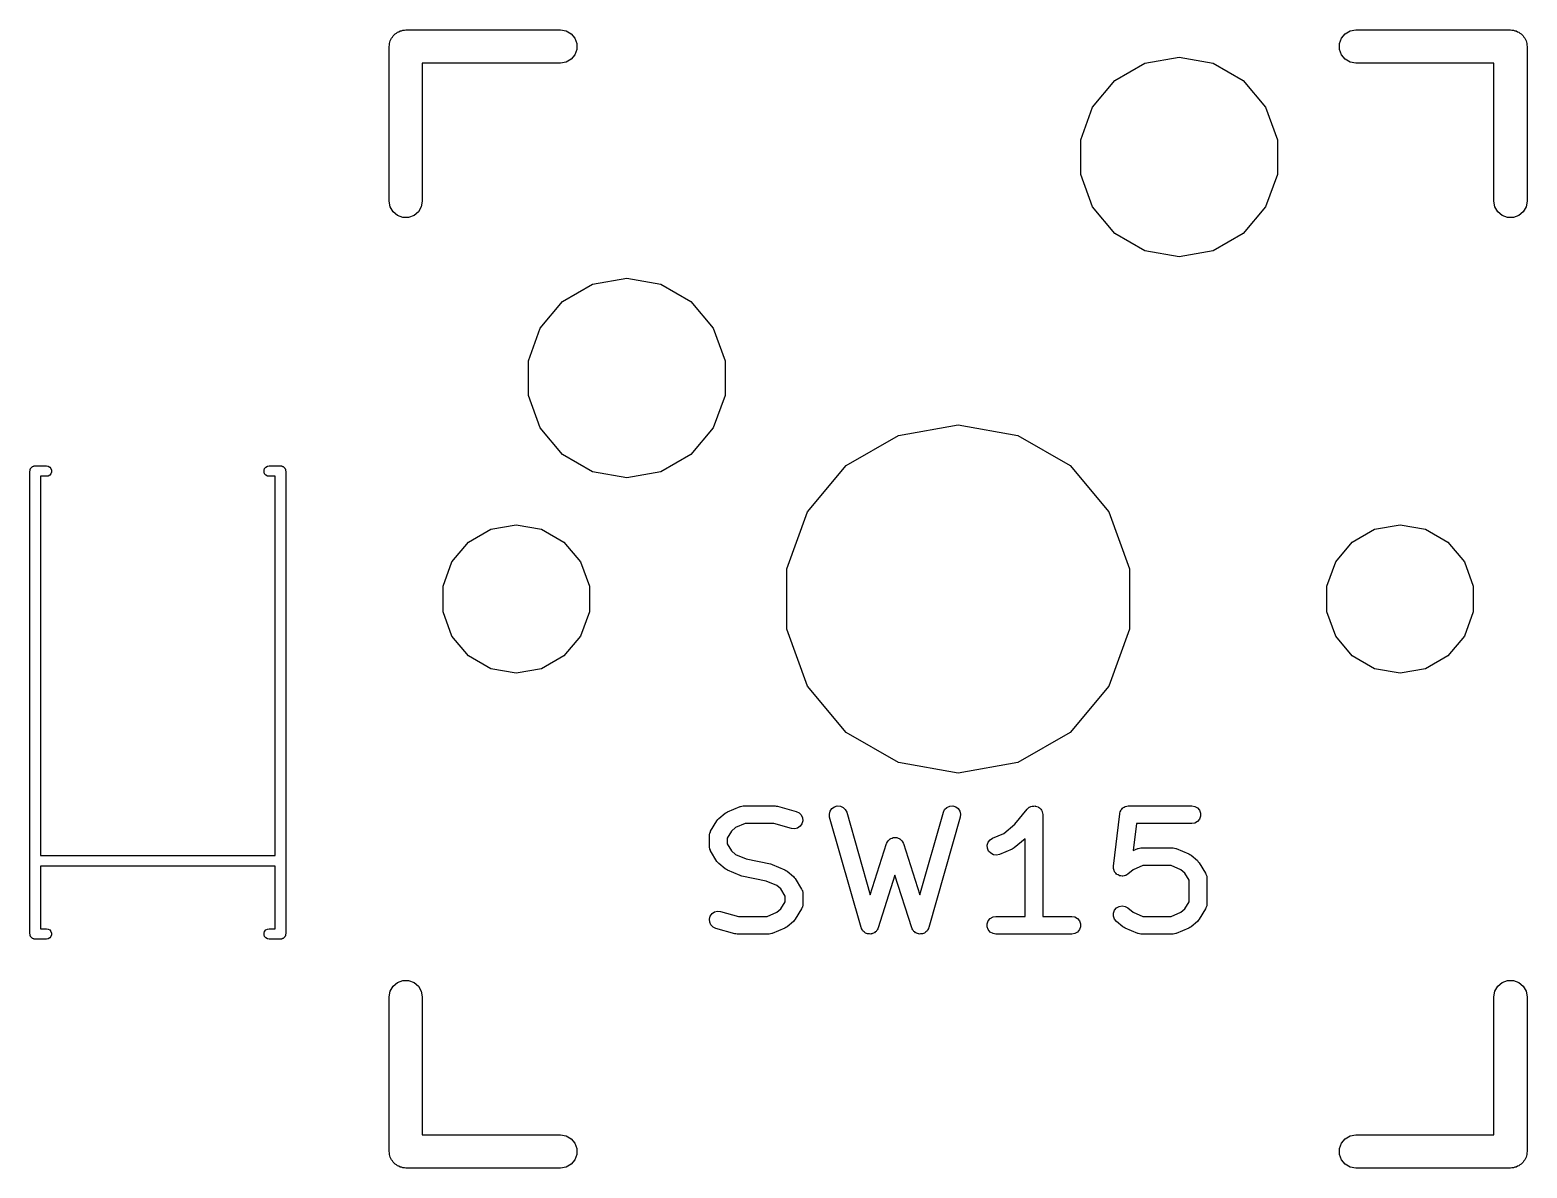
# Model space of a CAD drawing. Extents: x 37 to 154, y -133 to -20.
# Drawn here: x 134.33 to 151.54, y -75.54 to -62.46 of the extents above; entities that cross this region are included whole.
import ezdxf

# ---------------------------------------------------------------- set-up
doc = ezdxf.new("R2010")
doc.units = 0
doc.header["$MEASUREMENT"] = 0
doc.layers.add('BLACK', color=7, linetype='CONTINUOUS')

msp = doc.modelspace()

# ---------------------------------------------------------------- linework, layer by layer
at = {"layer": 'Black'}
for p, q in [((138.57, -62.4793), (138.585, -62.471)), ((138.585, -62.471), (138.601, -62.4681)), ((138.601, -62.4681), (138.617, -62.4624)), ((138.617, -62.4624), (138.634, -62.4624)), ((138.634, -62.4624), (138.65, -62.4595)), ((138.65, -62.4595), (140.428, -62.4595)), ((140.428, -62.4595), (140.493, -62.471)), ((140.493, -62.471), (140.55, -62.5041)), ((149.45, -62.5041), (149.507, -62.471)), ((149.507, -62.471), (149.572, -62.4595)), ((149.572, -62.4595), (151.35, -62.4595)), ((151.35, -62.4595), (151.366, -62.4624)), ((151.366, -62.4624), (151.383, -62.4624)), ((151.383, -62.4624), (151.399, -62.4681)), ((151.399, -62.4681), (151.415, -62.471)), ((151.415, -62.471), (151.43, -62.4793)), ((138.459, -62.65), (138.462, -62.6336)), ((138.462, -62.6169), (138.468, -62.6013)), ((138.462, -62.6336), (138.462, -62.6169)), ((138.468, -62.6013), (138.471, -62.5848)), ((138.471, -62.5848), (138.479, -62.5704)), ((138.479, -62.5704), (138.485, -62.5547)), ((138.485, -62.5547), (138.496, -62.542)), ((138.496, -62.542), (138.504, -62.5275)), ((138.504, -62.5275), (138.517, -62.5168)), ((138.517, -62.5168), (138.528, -62.5041)), ((138.528, -62.5041), (138.542, -62.4957)), ((138.542, -62.4957), (138.555, -62.485)), ((138.555, -62.485), (138.57, -62.4793)), ((140.55, -62.5041), (140.593, -62.5547)), ((140.593, -62.5547), (140.616, -62.6169)), ((140.616, -62.6169), (140.616, -62.6831)), ((149.384, -62.6169), (149.407, -62.5547)), ((149.384, -62.6831), (149.384, -62.6169)), ((149.407, -62.5547), (149.45, -62.5041)), ((151.43, -62.4793), (151.445, -62.485)), ((151.445, -62.485), (151.458, -62.4957)), ((151.458, -62.4957), (151.472, -62.5041)), ((151.472, -62.5041), (151.483, -62.5168)), ((151.483, -62.5168), (151.496, -62.5275)), ((151.496, -62.5275), (151.504, -62.542)), ((151.504, -62.542), (151.515, -62.5547)), ((151.515, -62.5547), (151.521, -62.5704)), ((151.521, -62.5704), (151.529, -62.5848)), ((151.529, -62.5848), (151.532, -62.6013)), ((151.532, -62.6013), (151.538, -62.6169)), ((151.538, -62.6169), (151.538, -62.6336)), ((151.538, -62.6336), (151.54, -62.65)), ((138.459, -64.428), (138.459, -62.65)), ((140.55, -62.7959), (140.493, -62.829)), ((140.593, -62.7452), (140.55, -62.7959)), ((140.616, -62.6831), (140.593, -62.7452)), ((147.148, -62.8418), (147.54, -62.7726)), ((147.54, -62.7726), (147.932, -62.8418)), ((149.407, -62.7452), (149.384, -62.6831)), ((149.45, -62.7959), (149.407, -62.7452)), ((149.507, -62.829), (149.45, -62.7959)), ((151.54, -62.65), (151.54, -64.428)), ((140.428, -62.8405), (138.84, -62.8405)), ((138.84, -62.8405), (138.84, -64.428)), ((140.493, -62.829), (140.428, -62.8405)), ((146.802, -63.0411), (147.148, -62.8418)), ((147.932, -62.8418), (148.278, -63.0411)), ((149.572, -62.8405), (149.507, -62.829)), ((151.159, -62.8405), (149.572, -62.8405)), ((151.159, -64.428), (151.159, -62.8405)), ((146.546, -63.3463), (146.802, -63.0411)), ((148.278, -63.0411), (148.534, -63.3463)), ((146.41, -63.7208), (146.546, -63.3463)), ((148.534, -63.3463), (148.67, -63.7208)), ((146.41, -64.1192), (146.41, -63.7208)), ((148.67, -63.7208), (148.67, -64.1192)), ((146.546, -64.4937), (146.41, -64.1192)), ((148.67, -64.1192), (148.534, -64.4937)), ((138.471, -64.4932), (138.459, -64.428)), ((138.504, -64.5505), (138.471, -64.4932)), ((138.829, -64.4932), (138.796, -64.5505)), ((138.84, -64.428), (138.829, -64.4932)), ((146.802, -64.7989), (146.546, -64.4937)), ((148.534, -64.4937), (148.278, -64.7989)), ((151.171, -64.4932), (151.159, -64.428)), ((151.204, -64.5505), (151.171, -64.4932)), ((151.529, -64.4932), (151.496, -64.5505)), ((151.54, -64.428), (151.529, -64.4932)), ((138.555, -64.593), (138.504, -64.5505)), ((138.617, -64.6156), (138.555, -64.593)), ((138.683, -64.6156), (138.617, -64.6156)), ((138.745, -64.593), (138.683, -64.6156)), ((138.796, -64.5505), (138.745, -64.593)), ((151.255, -64.593), (151.204, -64.5505)), ((151.317, -64.6156), (151.255, -64.593)), ((151.383, -64.6156), (151.317, -64.6156)), ((151.445, -64.593), (151.383, -64.6156)), ((151.496, -64.5505), (151.445, -64.593)), ((147.148, -64.9982), (146.802, -64.7989)), ((148.278, -64.7989), (147.932, -64.9982)), ((147.54, -65.0674), (147.148, -64.9982)), ((147.932, -64.9982), (147.54, -65.0674)), ((140.452, -65.5811), (140.798, -65.3818)), ((140.798, -65.3818), (141.19, -65.3126)), ((141.19, -65.3126), (141.582, -65.3818)), ((141.582, -65.3818), (141.928, -65.5811)), ((140.196, -65.8863), (140.452, -65.5811)), ((141.928, -65.5811), (142.184, -65.8863)), ((140.06, -66.2608), (140.196, -65.8863)), ((142.184, -65.8863), (142.32, -66.2608)), ((140.06, -66.6592), (140.06, -66.2608)), ((142.32, -66.2608), (142.32, -66.6592)), ((140.196, -67.0337), (140.06, -66.6592)), ((142.32, -66.6592), (142.184, -67.0337)), ((140.452, -67.3389), (140.196, -67.0337)), ((142.184, -67.0337), (141.928, -67.3389)), ((144.315, -67.1192), (145, -66.9985)), ((145, -66.9985), (145.685, -67.1192)), ((143.713, -67.4667), (144.315, -67.1192)), ((145.685, -67.1192), (146.287, -67.4667)), ((140.798, -67.5382), (140.452, -67.3389)), ((141.928, -67.3389), (141.582, -67.5382)), ((134.33, -67.53), (134.331, -67.5248)), ((134.33, -72.85), (134.33, -67.53)), ((134.331, -67.5196), (134.333, -67.5147)), ((134.331, -67.5248), (134.331, -67.5196)), ((134.333, -67.5147), (134.334, -67.5095)), ((134.334, -67.5095), (134.336, -67.5049)), ((134.336, -67.5049), (134.338, -67.5)), ((134.338, -67.5), (134.341, -67.496)), ((134.341, -67.496), (134.344, -67.4914)), ((134.344, -67.4914), (134.348, -67.4881)), ((134.348, -67.4881), (134.351, -67.484)), ((134.351, -67.484), (134.356, -67.4814)), ((134.356, -67.4814), (134.36, -67.478)), ((134.36, -67.478), (134.365, -67.4762)), ((134.365, -67.4762), (134.369, -67.4736)), ((134.369, -67.4736), (134.375, -67.4727)), ((134.375, -67.4727), (134.38, -67.4709)), ((134.38, -67.4709), (134.385, -67.4709)), ((134.385, -67.4709), (134.39, -67.47)), ((134.39, -67.47), (134.52, -67.47)), ((134.52, -67.59), (134.45, -67.59)), ((134.45, -67.59), (134.45, -71.95)), ((134.52, -67.47), (134.541, -67.4736)), ((134.541, -67.5864), (134.52, -67.59)), ((134.541, -67.4736), (134.559, -67.484)), ((134.559, -67.576), (134.541, -67.5864)), ((134.559, -67.484), (134.572, -67.5)), ((134.572, -67.56), (134.559, -67.576)), ((134.572, -67.5), (134.579, -67.5196)), ((134.579, -67.5404), (134.572, -67.56)), ((134.579, -67.5196), (134.579, -67.5404)), ((137.021, -67.5196), (137.028, -67.5)), ((137.021, -67.5404), (137.021, -67.5196)), ((137.028, -67.56), (137.021, -67.5404)), ((137.028, -67.5), (137.041, -67.484)), ((137.041, -67.576), (137.028, -67.56)), ((137.041, -67.484), (137.059, -67.4736)), ((137.059, -67.5864), (137.041, -67.576)), ((137.059, -67.4736), (137.08, -67.47)), ((137.08, -67.59), (137.059, -67.5864)), ((137.08, -67.47), (137.21, -67.47)), ((137.15, -67.59), (137.08, -67.59)), ((137.15, -71.95), (137.15, -67.59)), ((137.21, -67.47), (137.215, -67.4709)), ((137.215, -67.4709), (137.22, -67.4709)), ((137.22, -67.4709), (137.225, -67.4727)), ((137.225, -67.4727), (137.231, -67.4736)), ((137.231, -67.4736), (137.235, -67.4762)), ((137.235, -67.4762), (137.24, -67.478)), ((137.24, -67.478), (137.244, -67.4814)), ((137.244, -67.4814), (137.249, -67.484)), ((137.249, -67.484), (137.252, -67.4881)), ((137.252, -67.4881), (137.256, -67.4914)), ((137.256, -67.4914), (137.259, -67.496)), ((137.259, -67.496), (137.262, -67.5)), ((137.262, -67.5), (137.264, -67.5049)), ((137.264, -67.5049), (137.266, -67.5095)), ((137.266, -67.5095), (137.267, -67.5147)), ((137.267, -67.5147), (137.269, -67.5196)), ((137.269, -67.5196), (137.269, -67.5248)), ((137.269, -67.5248), (137.27, -67.53)), ((137.27, -67.53), (137.27, -72.85)), ((141.19, -67.6074), (140.798, -67.5382)), ((141.582, -67.5382), (141.19, -67.6074)), ((143.267, -67.9992), (143.713, -67.4667)), ((146.287, -67.4667), (146.733, -67.9992)), ((139.628, -68.1974), (139.92, -68.1458)), ((139.92, -68.1458), (140.212, -68.1974)), ((143.029, -68.6524), (143.267, -67.9992)), ((146.733, -67.9992), (146.971, -68.6524)), ((149.788, -68.1974), (150.08, -68.1458)), ((150.08, -68.1458), (150.372, -68.1974)), ((139.371, -68.3457), (139.628, -68.1974)), ((140.212, -68.1974), (140.469, -68.3457)), ((149.531, -68.3457), (149.788, -68.1974)), ((150.372, -68.1974), (150.629, -68.3457)), ((139.18, -68.5729), (139.371, -68.3457)), ((140.469, -68.3457), (140.66, -68.5729)), ((149.34, -68.5729), (149.531, -68.3457)), ((150.629, -68.3457), (150.82, -68.5729)), ((139.079, -68.8517), (139.18, -68.5729)), ((140.66, -68.5729), (140.761, -68.8517)), ((143.029, -69.3476), (143.029, -68.6524)), ((146.971, -68.6524), (146.971, -69.3476)), ((149.239, -68.8517), (149.34, -68.5729)), ((150.82, -68.5729), (150.921, -68.8517)), ((139.079, -69.1483), (139.079, -68.8517)), ((140.761, -68.8517), (140.761, -69.1483)), ((149.239, -69.1483), (149.239, -68.8517)), ((150.921, -68.8517), (150.921, -69.1483)), ((139.18, -69.4271), (139.079, -69.1483)), ((140.761, -69.1483), (140.66, -69.4271)), ((149.34, -69.4271), (149.239, -69.1483)), ((150.921, -69.1483), (150.82, -69.4271)), ((143.267, -70.0008), (143.029, -69.3476)), ((146.971, -69.3476), (146.733, -70.0008)), ((139.371, -69.6543), (139.18, -69.4271)), ((140.66, -69.4271), (140.469, -69.6543)), ((149.531, -69.6543), (149.34, -69.4271)), ((150.82, -69.4271), (150.629, -69.6543)), ((139.628, -69.8026), (139.371, -69.6543)), ((140.469, -69.6543), (140.212, -69.8026)), ((149.788, -69.8026), (149.531, -69.6543)), ((150.629, -69.6543), (150.372, -69.8026)), ((139.92, -69.8541), (139.628, -69.8026)), ((140.212, -69.8026), (139.92, -69.8541)), ((150.08, -69.8541), (149.788, -69.8026)), ((150.372, -69.8026), (150.08, -69.8541)), ((143.713, -70.5332), (143.267, -70.0008)), ((146.733, -70.0008), (146.287, -70.5332)), ((144.315, -70.8808), (143.713, -70.5332)), ((146.287, -70.5332), (145.685, -70.8808)), ((145, -71.0015), (144.315, -70.8808)), ((145.685, -70.8808), (145, -71.0015)), ((142.348, -71.4462), (142.493, -71.3857)), ((142.493, -71.3857), (142.496, -71.3852)), ((142.496, -71.3852), (142.498, -71.3841)), ((142.498, -71.3841), (142.513, -71.3814)), ((142.513, -71.3814), (142.528, -71.378)), ((142.528, -71.378), (142.53, -71.3783)), ((142.53, -71.3783), (142.533, -71.3779)), ((142.533, -71.3779), (142.895, -71.3779)), ((142.895, -71.3779), (142.909, -71.3803)), ((142.909, -71.3803), (142.923, -71.3816)), ((142.923, -71.3816), (143.14, -71.4421)), ((143.528, -71.4381), (143.548, -71.4089)), ((143.548, -71.4089), (143.577, -71.3882)), ((143.577, -71.3882), (143.611, -71.3785)), ((143.611, -71.3785), (143.646, -71.381)), ((143.646, -71.381), (143.678, -71.3953)), ((143.678, -71.3953), (143.703, -71.4199)), ((143.703, -71.4199), (143.719, -71.4516)), ((144.83, -71.4516), (144.845, -71.4199)), ((144.845, -71.4199), (144.871, -71.3953)), ((144.871, -71.3953), (144.903, -71.381)), ((144.903, -71.381), (144.938, -71.3785)), ((144.938, -71.3785), (144.972, -71.3882)), ((144.972, -71.3882), (145, -71.4089)), ((145, -71.4089), (145.02, -71.4381)), ((145.653, -71.5895), (145.792, -71.4161)), ((145.792, -71.4153), (145.793, -71.4142)), ((145.792, -71.4161), (145.792, -71.4153)), ((145.793, -71.4142), (145.806, -71.4036)), ((145.806, -71.4036), (145.818, -71.3927)), ((145.818, -71.3927), (145.819, -71.3923)), ((145.819, -71.3923), (145.82, -71.3915)), ((145.82, -71.3915), (145.836, -71.3859)), ((145.836, -71.3859), (145.851, -71.3799)), ((145.851, -71.3799), (145.852, -71.3799)), ((145.852, -71.3799), (145.853, -71.3795)), ((145.853, -71.3795), (145.87, -71.3795)), ((145.87, -71.3795), (145.886, -71.3791)), ((145.886, -71.3791), (145.887, -71.3795)), ((145.887, -71.3795), (145.888, -71.3795)), ((145.888, -71.3795), (145.904, -71.3851)), ((145.904, -71.3851), (145.92, -71.3904)), ((145.92, -71.3904), (145.921, -71.3911)), ((145.921, -71.3911), (145.922, -71.3915)), ((145.922, -71.3915), (145.934, -71.4021)), ((145.934, -71.4021), (145.947, -71.4124)), ((145.947, -71.4124), (145.948, -71.4134)), ((145.948, -71.4134), (145.949, -71.4142)), ((145.949, -71.4142), (145.957, -71.4285)), ((146.871, -71.4287), (146.881, -71.4173)), ((146.881, -71.4173), (146.89, -71.4054)), ((146.89, -71.4054), (146.892, -71.4039)), ((146.892, -71.4039), (146.894, -71.4017)), ((146.894, -71.4017), (146.907, -71.3943)), ((146.907, -71.3943), (146.919, -71.3861)), ((146.919, -71.3861), (146.922, -71.3855)), ((146.922, -71.3855), (146.925, -71.3841)), ((146.925, -71.3841), (146.939, -71.3815)), ((146.939, -71.3815), (146.954, -71.3781)), ((146.954, -71.3781), (146.957, -71.3784)), ((146.957, -71.3784), (146.959, -71.3779)), ((146.959, -71.3779), (147.685, -71.3779)), ((147.685, -71.3779), (147.72, -71.3841)), ((147.72, -71.3841), (147.75, -71.4017)), ((147.75, -71.4017), (147.773, -71.4287)), ((142.155, -71.6692), (142.228, -71.5482)), ((142.228, -71.5482), (142.239, -71.5354)), ((142.239, -71.5354), (142.25, -71.5224)), ((142.25, -71.5224), (142.322, -71.4619)), ((142.322, -71.4619), (142.336, -71.4544)), ((142.336, -71.4544), (142.348, -71.4462)), ((142.553, -71.5811), (142.441, -71.6279)), ((142.882, -71.5811), (142.553, -71.5811)), ((143.086, -71.6379), (142.882, -71.5811)), ((143.14, -71.4421), (143.172, -71.4573)), ((143.172, -71.4573), (143.197, -71.4825)), ((143.205, -71.5838), (143.184, -71.6125)), ((143.197, -71.4825), (143.212, -71.5146)), ((143.214, -71.5498), (143.205, -71.5838)), ((143.212, -71.5146), (143.214, -71.5498)), ((143.52, -71.4723), (143.528, -71.4381)), ((143.523, -71.5074), (143.52, -71.4723)), ((143.886, -72.7774), (143.523, -71.5074)), ((143.719, -71.4516), (143.99, -72.399)), ((144.559, -72.399), (144.83, -71.4516)), ((145.025, -71.5074), (144.662, -72.7774)), ((145.02, -71.4381), (145.029, -71.4723)), ((145.029, -71.4723), (145.025, -71.5074)), ((145.527, -71.694), (145.653, -71.5895)), ((145.957, -71.4285), (145.965, -71.4426)), ((145.965, -71.4426), (145.966, -71.4437)), ((145.966, -71.4437), (145.966, -71.4448)), ((145.966, -71.4448), (145.969, -71.461)), ((145.969, -71.461), (145.972, -71.4771)), ((145.972, -71.4771), (145.972, -71.4783)), ((145.972, -71.4783), (145.972, -71.4795)), ((145.972, -71.4795), (145.972, -72.6479)), ((146.786, -72.0722), (146.859, -71.4674)), ((146.859, -71.4619), (146.864, -71.4479)), ((146.859, -71.4647), (146.859, -71.4619)), ((146.859, -71.4674), (146.859, -71.4647)), ((146.864, -71.4479), (146.869, -71.4336)), ((146.869, -71.4336), (146.87, -71.4314)), ((146.87, -71.4314), (146.871, -71.4287)), ((147.05, -71.5811), (147.012, -71.8917)), ((147.685, -71.5811), (147.05, -71.5811)), ((147.72, -71.575), (147.685, -71.5811)), ((147.75, -71.5574), (147.72, -71.575)), ((147.773, -71.5303), (147.75, -71.5574)), ((147.773, -71.4287), (147.785, -71.4619)), ((147.785, -71.4972), (147.773, -71.5303)), ((147.785, -71.4619), (147.785, -71.4972)), ((142.141, -71.7214), (142.142, -71.7118)), ((142.141, -71.8424), (142.141, -71.7214)), ((142.142, -71.7118), (142.143, -71.7021)), ((142.143, -71.7021), (142.145, -71.6946)), ((142.145, -71.6946), (142.147, -71.6867)), ((142.147, -71.6867), (142.152, -71.6782)), ((142.152, -71.6782), (142.155, -71.6692)), ((142.393, -71.6675), (142.344, -71.7496)), ((142.344, -71.7496), (142.344, -71.8142)), ((142.441, -71.6279), (142.393, -71.6675)), ((143.121, -71.6413), (143.086, -71.6379)), ((143.155, -71.6325), (143.121, -71.6413)), ((143.184, -71.6125), (143.155, -71.6325)), ((144.21, -71.7657), (144.22, -71.7565)), ((144.22, -71.7565), (144.224, -71.7549)), ((144.224, -71.7549), (144.227, -71.7525)), ((144.227, -71.7525), (144.24, -71.7483)), ((144.24, -71.7483), (144.253, -71.7431)), ((144.253, -71.7431), (144.257, -71.7429)), ((144.257, -71.7429), (144.261, -71.7417)), ((144.261, -71.7417), (144.274, -71.7422)), ((144.274, -71.7422), (144.288, -71.7417)), ((144.288, -71.7417), (144.292, -71.7429)), ((144.292, -71.7429), (144.296, -71.7431)), ((144.296, -71.7431), (144.309, -71.7483)), ((144.309, -71.7483), (144.322, -71.7525)), ((144.322, -71.7525), (144.325, -71.7549)), ((144.325, -71.7549), (144.329, -71.7565)), ((144.329, -71.7565), (144.339, -71.7657)), ((145.367, -71.7676), (145.396, -71.7486)), ((145.396, -71.7486), (145.527, -71.694)), ((145.769, -71.7569), (145.646, -71.86)), ((145.769, -72.6479), (145.769, -71.7569)), ((142.142, -71.852), (142.141, -71.8424)), ((142.143, -71.8617), (142.142, -71.852)), ((142.145, -71.8692), (142.143, -71.8617)), ((142.147, -71.8771), (142.145, -71.8692)), ((142.152, -71.8856), (142.147, -71.8771)), ((142.155, -71.8947), (142.152, -71.8856)), ((142.228, -72.0156), (142.155, -71.8947)), ((142.344, -71.8142), (142.393, -71.8963)), ((142.393, -71.8963), (142.441, -71.9359)), ((142.441, -71.9359), (142.563, -71.9868)), ((143.99, -72.399), (144.178, -71.8114)), ((144.178, -71.8114), (144.179, -71.8078)), ((144.179, -71.8078), (144.18, -71.8039)), ((144.18, -71.8039), (144.188, -71.7923)), ((144.188, -71.7923), (144.194, -71.7802)), ((144.194, -71.7802), (144.197, -71.7775)), ((144.197, -71.7775), (144.199, -71.7741)), ((144.199, -71.7741), (144.21, -71.7657)), ((144.339, -71.7657), (144.349, -71.7741)), ((144.349, -71.7741), (144.352, -71.7775)), ((144.352, -71.7775), (144.355, -71.7802)), ((144.355, -71.7802), (144.361, -71.7923)), ((144.361, -71.7923), (144.368, -71.8039)), ((144.368, -71.8039), (144.369, -71.8078)), ((144.369, -71.8078), (144.371, -71.8114)), ((144.371, -71.8114), (144.559, -72.399)), ((145.335, -71.8293), (145.345, -71.7957)), ((145.336, -71.8646), (145.335, -71.8293)), ((145.35, -71.8971), (145.336, -71.8646)), ((145.345, -71.7957), (145.367, -71.7676)), ((145.374, -71.9231), (145.35, -71.8971)), ((145.405, -71.9393), (145.374, -71.9231)), ((145.475, -71.9362), (145.44, -71.9439)), ((145.62, -71.8757), (145.475, -71.9362)), ((145.632, -71.8675), (145.62, -71.8757)), ((145.646, -71.86), (145.632, -71.8675)), ((147.012, -71.8917), (147.065, -71.8695)), ((147.065, -71.8695), (147.068, -71.869)), ((147.068, -71.869), (147.07, -71.8679)), ((147.07, -71.8679), (147.085, -71.8652)), ((147.085, -71.8652), (147.1, -71.8618)), ((147.1, -71.8618), (147.102, -71.8621)), ((147.102, -71.8621), (147.105, -71.8617)), ((147.105, -71.8617), (147.467, -71.8617)), ((147.467, -71.8617), (147.47, -71.8621)), ((147.47, -71.8621), (147.472, -71.8618)), ((147.472, -71.8618), (147.487, -71.8652)), ((147.487, -71.8652), (147.502, -71.8679)), ((147.502, -71.8679), (147.504, -71.869)), ((147.504, -71.869), (147.507, -71.8695)), ((147.507, -71.8695), (147.652, -71.93)), ((147.652, -71.93), (147.664, -71.9382)), ((134.45, -71.95), (137.15, -71.95)), ((137.15, -72.07), (134.45, -72.07)), ((134.45, -72.07), (134.45, -72.79)), ((137.15, -72.79), (137.15, -72.07)), ((142.239, -72.0284), (142.228, -72.0156)), ((142.25, -72.0414), (142.239, -72.0284)), ((142.322, -72.1019), (142.25, -72.0414)), ((142.336, -72.1094), (142.322, -72.1019)), ((142.348, -72.1176), (142.336, -72.1094)), ((142.563, -71.9868), (142.844, -72.0453)), ((142.844, -72.0453), (142.853, -72.0489)), ((142.853, -72.0489), (142.862, -72.051)), ((142.862, -72.051), (143.007, -72.1115)), ((145.44, -71.9439), (145.405, -71.9393)), ((146.787, -72.0869), (146.786, -72.0722)), ((146.787, -72.1016), (146.787, -72.0869)), ((146.788, -72.1044), (146.787, -72.1016)), ((146.788, -72.1074), (146.788, -72.1044)), ((146.794, -72.1209), (146.788, -72.1074)), ((147.125, -72.0649), (147.013, -72.1117)), ((147.447, -72.0649), (147.125, -72.0649)), ((147.559, -72.1117), (147.447, -72.0649)), ((147.664, -71.9382), (147.678, -71.9458)), ((147.678, -71.9458), (147.75, -72.0062)), ((147.75, -72.0062), (147.761, -72.0192)), ((147.761, -72.0192), (147.772, -72.032)), ((147.772, -72.032), (147.845, -72.153)), ((142.493, -72.1781), (142.348, -72.1176)), ((142.503, -72.1802), (142.493, -72.1781)), ((142.512, -72.1838), (142.503, -72.1802)), ((142.793, -72.2423), (142.512, -72.1838)), ((142.915, -72.2931), (142.793, -72.2423)), ((143.007, -72.1115), (143.02, -72.1196)), ((143.02, -72.1196), (143.033, -72.1272)), ((143.033, -72.1272), (143.106, -72.1877)), ((143.106, -72.1877), (143.117, -72.2006)), ((143.117, -72.2006), (143.128, -72.2134)), ((143.128, -72.2134), (143.2, -72.3344)), ((144.274, -72.1757), (144.081, -72.7805)), ((144.468, -72.7805), (144.274, -72.1757)), ((146.799, -72.1348), (146.794, -72.1209)), ((146.801, -72.1371), (146.799, -72.1348)), ((146.802, -72.1399), (146.801, -72.1371)), ((146.812, -72.1506), (146.802, -72.1399)), ((146.821, -72.1619), (146.812, -72.1506)), ((146.824, -72.1634), (146.821, -72.1619)), ((146.826, -72.1656), (146.824, -72.1634)), ((146.839, -72.1722), (146.826, -72.1656)), ((146.852, -72.1796), (146.839, -72.1722)), ((146.855, -72.1802), (146.852, -72.1796)), ((146.857, -72.1815), (146.855, -72.1802)), ((146.872, -72.1833), (146.857, -72.1815)), ((146.887, -72.1859), (146.872, -72.1833)), ((146.889, -72.1854), (146.887, -72.1859)), ((146.892, -72.1857), (146.889, -72.1854)), ((146.907, -72.1824), (146.892, -72.1857)), ((146.921, -72.1799), (146.907, -72.1824)), ((146.924, -72.1784), (146.921, -72.1799)), ((146.927, -72.1777), (146.924, -72.1784)), ((146.939, -72.1697), (146.927, -72.1777)), ((146.952, -72.1623), (146.939, -72.1697)), ((147.013, -72.1117), (146.952, -72.1623)), ((147.607, -72.1513), (147.559, -72.1117)), ((147.656, -72.2334), (147.607, -72.1513)), ((147.656, -72.4795), (147.656, -72.2334)), ((147.845, -72.153), (147.848, -72.1621)), ((147.848, -72.1621), (147.853, -72.1705)), ((147.853, -72.1705), (147.855, -72.1784)), ((147.855, -72.1784), (147.857, -72.1859)), ((147.857, -72.1859), (147.858, -72.1956)), ((147.858, -72.1956), (147.859, -72.2052)), ((147.859, -72.2052), (147.859, -72.5076)), ((142.962, -72.3327), (142.915, -72.2931)), ((143.012, -72.4148), (142.962, -72.3327)), ((143.012, -72.4795), (143.012, -72.4148)), ((143.2, -72.3344), (143.204, -72.3435)), ((143.204, -72.3435), (143.209, -72.3519)), ((143.209, -72.3519), (143.21, -72.3598)), ((143.21, -72.3598), (143.213, -72.3673)), ((143.213, -72.3673), (143.213, -72.3771)), ((143.213, -72.3771), (143.215, -72.3867)), ((143.215, -72.3867), (143.215, -72.5076)), ((142.151, -72.6453), (142.171, -72.6166)), ((142.171, -72.6166), (142.2, -72.5966)), ((142.2, -72.5966), (142.234, -72.5878)), ((142.234, -72.5878), (142.269, -72.5912)), ((142.269, -72.5912), (142.474, -72.6479)), ((142.803, -72.6479), (142.915, -72.6012)), ((142.915, -72.6012), (142.962, -72.5615)), ((142.962, -72.5615), (143.012, -72.4795)), ((143.2, -72.5599), (143.128, -72.6808)), ((143.204, -72.5508), (143.2, -72.5599)), ((143.209, -72.5424), (143.204, -72.5508)), ((143.21, -72.5344), (143.209, -72.5424)), ((143.213, -72.5269), (143.21, -72.5344)), ((143.215, -72.5076), (143.213, -72.5172)), ((143.213, -72.5172), (143.213, -72.5269)), ((146.787, -72.6113), (146.799, -72.5781)), ((146.787, -72.6466), (146.787, -72.6113)), ((146.799, -72.5781), (146.821, -72.551)), ((146.821, -72.551), (146.852, -72.5332)), ((146.852, -72.5332), (146.887, -72.527)), ((146.887, -72.527), (146.921, -72.533)), ((146.921, -72.533), (146.952, -72.5505)), ((146.952, -72.5505), (147.013, -72.6012)), ((147.013, -72.6012), (147.125, -72.6479)), ((147.447, -72.6479), (147.559, -72.6012)), ((147.559, -72.6012), (147.607, -72.5615)), ((147.607, -72.5615), (147.656, -72.4795)), ((147.845, -72.5599), (147.772, -72.6808)), ((147.848, -72.5508), (147.845, -72.5599)), ((147.853, -72.5424), (147.848, -72.5508)), ((147.855, -72.5344), (147.853, -72.5424)), ((147.857, -72.5269), (147.855, -72.5344)), ((147.858, -72.5172), (147.857, -72.5269)), ((147.859, -72.5076), (147.858, -72.5172)), ((134.45, -72.79), (134.52, -72.79)), ((134.52, -72.79), (134.541, -72.7936)), ((134.541, -72.7936), (134.559, -72.804)), ((137.041, -72.804), (137.059, -72.7936)), ((137.059, -72.7936), (137.08, -72.79)), ((137.08, -72.79), (137.15, -72.79)), ((142.141, -72.6793), (142.151, -72.6453)), ((142.144, -72.7144), (142.141, -72.6793)), ((142.159, -72.7466), (142.144, -72.7144)), ((142.183, -72.7717), (142.159, -72.7466)), ((142.215, -72.7869), (142.183, -72.7717)), ((142.433, -72.8474), (142.215, -72.7869)), ((142.474, -72.6479), (142.803, -72.6479)), ((143.007, -72.7828), (142.862, -72.8433)), ((143.02, -72.7746), (143.007, -72.7828)), ((143.033, -72.7671), (143.02, -72.7746)), ((143.106, -72.7066), (143.033, -72.7671)), ((143.117, -72.6937), (143.106, -72.7066)), ((143.128, -72.6808), (143.117, -72.6937)), ((143.889, -72.7825), (143.886, -72.7774)), ((143.89, -72.788), (143.889, -72.7825)), ((143.896, -72.7983), (143.89, -72.788)), ((144.077, -72.7909), (144.07, -72.801)), ((144.078, -72.7855), (144.077, -72.7909)), ((144.081, -72.7805), (144.078, -72.7855)), ((144.47, -72.7855), (144.468, -72.7805)), ((144.472, -72.7909), (144.47, -72.7855)), ((144.479, -72.801), (144.472, -72.7909)), ((144.659, -72.788), (144.652, -72.7983)), ((144.66, -72.7825), (144.659, -72.788)), ((144.662, -72.7774), (144.66, -72.7825)), ((145.335, -72.7319), (145.347, -72.6987)), ((145.335, -72.7672), (145.335, -72.7319)), ((145.347, -72.8003), (145.335, -72.7672)), ((145.347, -72.6987), (145.37, -72.6717)), ((145.37, -72.6717), (145.401, -72.6541)), ((145.401, -72.6541), (145.435, -72.6479)), ((145.435, -72.6479), (145.769, -72.6479)), ((145.972, -72.6479), (146.306, -72.6479)), ((146.306, -72.6479), (146.341, -72.6541)), ((146.341, -72.6541), (146.372, -72.6717)), ((146.372, -72.6717), (146.394, -72.6987)), ((146.394, -72.6987), (146.406, -72.7319)), ((146.406, -72.7672), (146.394, -72.8003)), ((146.406, -72.7319), (146.406, -72.7672)), ((146.799, -72.6797), (146.787, -72.6466)), ((146.822, -72.7066), (146.799, -72.6797)), ((146.894, -72.7671), (146.822, -72.7066)), ((146.908, -72.7746), (146.894, -72.7671)), ((146.92, -72.7828), (146.908, -72.7746)), ((147.065, -72.8433), (146.92, -72.7828)), ((147.125, -72.6479), (147.447, -72.6479)), ((147.652, -72.7828), (147.507, -72.8433)), ((147.664, -72.7746), (147.652, -72.7828)), ((147.678, -72.7671), (147.664, -72.7746)), ((147.75, -72.7066), (147.678, -72.7671)), ((147.761, -72.6937), (147.75, -72.7066)), ((147.772, -72.6808), (147.761, -72.6937)), ((134.331, -72.8552), (134.33, -72.85)), ((134.331, -72.8604), (134.331, -72.8552)), ((134.333, -72.8653), (134.331, -72.8604)), ((134.334, -72.8705), (134.333, -72.8653)), ((134.336, -72.8751), (134.334, -72.8705)), ((134.338, -72.88), (134.336, -72.8751)), ((134.341, -72.884), (134.338, -72.88)), ((134.344, -72.8886), (134.341, -72.884)), ((134.348, -72.8919), (134.344, -72.8886)), ((134.351, -72.896), (134.348, -72.8919)), ((134.356, -72.8986), (134.351, -72.896)), ((134.36, -72.902), (134.356, -72.8986)), ((134.365, -72.9038), (134.36, -72.902)), ((134.369, -72.9064), (134.365, -72.9038)), ((134.375, -72.9073), (134.369, -72.9064)), ((134.38, -72.9091), (134.375, -72.9073)), ((134.385, -72.9091), (134.38, -72.9091)), ((134.39, -72.91), (134.385, -72.9091)), ((134.52, -72.91), (134.39, -72.91)), ((134.541, -72.9064), (134.52, -72.91)), ((134.559, -72.896), (134.541, -72.9064)), ((134.559, -72.804), (134.572, -72.82)), ((134.572, -72.88), (134.559, -72.896)), ((134.572, -72.82), (134.579, -72.8396)), ((134.579, -72.8604), (134.572, -72.88)), ((134.579, -72.8396), (134.579, -72.8604)), ((137.021, -72.8396), (137.028, -72.82)), ((137.021, -72.8604), (137.021, -72.8396)), ((137.028, -72.88), (137.021, -72.8604)), ((137.028, -72.82), (137.041, -72.804)), ((137.041, -72.896), (137.028, -72.88)), ((137.059, -72.9064), (137.041, -72.896)), ((137.08, -72.91), (137.059, -72.9064)), ((137.21, -72.91), (137.08, -72.91)), ((137.215, -72.9091), (137.21, -72.91)), ((137.22, -72.9091), (137.215, -72.9091)), ((137.225, -72.9073), (137.22, -72.9091)), ((137.231, -72.9064), (137.225, -72.9073)), ((137.235, -72.9038), (137.231, -72.9064)), ((137.24, -72.902), (137.235, -72.9038)), ((137.244, -72.8986), (137.24, -72.902)), ((137.249, -72.896), (137.244, -72.8986)), ((137.252, -72.8919), (137.249, -72.896)), ((137.256, -72.8886), (137.252, -72.8919)), ((137.259, -72.884), (137.256, -72.8886)), ((137.262, -72.88), (137.259, -72.884)), ((137.264, -72.8751), (137.262, -72.88)), ((137.266, -72.8705), (137.264, -72.8751)), ((137.267, -72.8653), (137.266, -72.8705)), ((137.269, -72.8604), (137.267, -72.8653)), ((137.27, -72.85), (137.269, -72.8552)), ((137.269, -72.8552), (137.269, -72.8604)), ((142.446, -72.8487), (142.433, -72.8474)), ((142.46, -72.8511), (142.446, -72.8487)), ((142.823, -72.8511), (142.46, -72.8511)), ((142.825, -72.8507), (142.823, -72.8511)), ((142.828, -72.851), (142.825, -72.8507)), ((142.842, -72.8477), (142.828, -72.851)), ((142.858, -72.845), (142.842, -72.8477)), ((142.86, -72.8438), (142.858, -72.845)), ((142.862, -72.8433), (142.86, -72.8438)), ((143.902, -72.8092), (143.896, -72.7983)), ((143.906, -72.8131), (143.902, -72.8092)), ((143.909, -72.8178), (143.906, -72.8131)), ((143.918, -72.8253), (143.909, -72.8178)), ((143.927, -72.8337), (143.918, -72.8253)), ((143.932, -72.836), (143.927, -72.8337)), ((143.937, -72.8394), (143.932, -72.836)), ((143.948, -72.8431), (143.937, -72.8394)), ((143.959, -72.8481), (143.948, -72.8431)), ((143.965, -72.8485), (143.959, -72.8481)), ((143.97, -72.8502), (143.965, -72.8485)), ((143.982, -72.8497), (143.97, -72.8502)), ((143.995, -72.8506), (143.982, -72.8497)), ((144, -72.849), (143.995, -72.8506)), ((144.006, -72.8488), (144, -72.849)), ((144.017, -72.8442), (144.006, -72.8488)), ((144.028, -72.8409), (144.017, -72.8442)), ((144.033, -72.8376), (144.028, -72.8409)), ((144.038, -72.8354), (144.033, -72.8376)), ((144.047, -72.8273), (144.038, -72.8354)), ((144.057, -72.8202), (144.047, -72.8273)), ((144.06, -72.8155), (144.057, -72.8202)), ((144.064, -72.8117), (144.06, -72.8155)), ((144.07, -72.801), (144.064, -72.8117)), ((144.484, -72.8117), (144.479, -72.801)), ((144.488, -72.8155), (144.484, -72.8117)), ((144.492, -72.8202), (144.488, -72.8155)), ((144.501, -72.8273), (144.492, -72.8202)), ((144.51, -72.8354), (144.501, -72.8273)), ((144.516, -72.8376), (144.51, -72.8354)), ((144.52, -72.8409), (144.516, -72.8376)), ((144.532, -72.8442), (144.52, -72.8409)), ((144.543, -72.8488), (144.532, -72.8442)), ((144.549, -72.849), (144.543, -72.8488)), ((144.554, -72.8506), (144.549, -72.849)), ((144.566, -72.8497), (144.554, -72.8506)), ((144.578, -72.8502), (144.566, -72.8497)), ((144.584, -72.8485), (144.578, -72.8502)), ((144.589, -72.8481), (144.584, -72.8485)), ((144.6, -72.8431), (144.589, -72.8481)), ((144.612, -72.8394), (144.6, -72.8431)), ((144.616, -72.836), (144.612, -72.8394)), ((144.621, -72.8337), (144.616, -72.836)), ((144.63, -72.8253), (144.621, -72.8337)), ((144.64, -72.8178), (144.63, -72.8253)), ((144.643, -72.8131), (144.64, -72.8178)), ((144.647, -72.8092), (144.643, -72.8131)), ((144.652, -72.7983), (144.647, -72.8092)), ((145.37, -72.8274), (145.347, -72.8003)), ((145.401, -72.845), (145.37, -72.8274)), ((145.435, -72.8511), (145.401, -72.845)), ((146.306, -72.8511), (145.435, -72.8511)), ((146.341, -72.845), (146.306, -72.8511)), ((146.372, -72.8274), (146.341, -72.845)), ((146.394, -72.8003), (146.372, -72.8274)), ((147.068, -72.8438), (147.065, -72.8433)), ((147.07, -72.845), (147.068, -72.8438)), ((147.085, -72.8477), (147.07, -72.845)), ((147.1, -72.851), (147.085, -72.8477)), ((147.102, -72.8507), (147.1, -72.851)), ((147.105, -72.8511), (147.102, -72.8507)), ((147.467, -72.8511), (147.105, -72.8511)), ((147.47, -72.8507), (147.467, -72.8511)), ((147.472, -72.851), (147.47, -72.8507)), ((147.487, -72.8477), (147.472, -72.851)), ((147.502, -72.845), (147.487, -72.8477)), ((147.504, -72.8438), (147.502, -72.845)), ((147.507, -72.8433), (147.504, -72.8438)), ((138.471, -73.5068), (138.504, -73.4495)), ((138.504, -73.4495), (138.555, -73.407)), ((138.555, -73.407), (138.617, -73.3844)), ((138.617, -73.3844), (138.683, -73.3844)), ((138.683, -73.3844), (138.745, -73.407)), ((138.745, -73.407), (138.796, -73.4495)), ((138.796, -73.4495), (138.829, -73.5068)), ((151.171, -73.5068), (151.204, -73.4495)), ((151.204, -73.4495), (151.255, -73.407)), ((151.255, -73.407), (151.317, -73.3844)), ((151.317, -73.3844), (151.383, -73.3844)), ((151.383, -73.3844), (151.445, -73.407)), ((151.445, -73.407), (151.496, -73.4495)), ((151.496, -73.4495), (151.529, -73.5068)), ((138.459, -73.572), (138.471, -73.5068)), ((138.459, -75.35), (138.459, -73.572)), ((138.829, -73.5068), (138.84, -73.572)), ((138.84, -73.572), (138.84, -75.1595)), ((151.159, -73.572), (151.171, -73.5068)), ((151.159, -75.1595), (151.159, -73.572)), ((151.529, -73.5068), (151.54, -73.572)), ((151.54, -73.572), (151.54, -75.35)), ((138.84, -75.1595), (140.428, -75.1595)), ((140.428, -75.1595), (140.493, -75.171)), ((140.493, -75.171), (140.55, -75.2041)), ((140.55, -75.2041), (140.593, -75.2548)), ((149.407, -75.2548), (149.45, -75.2041)), ((149.45, -75.2041), (149.507, -75.171)), ((149.507, -75.171), (149.572, -75.1595)), ((149.572, -75.1595), (151.159, -75.1595)), ((138.462, -75.3664), (138.459, -75.35)), ((138.462, -75.3831), (138.462, -75.3664)), ((140.593, -75.2548), (140.616, -75.3169)), ((140.616, -75.3169), (140.616, -75.3831)), ((149.384, -75.3169), (149.407, -75.2548)), ((149.384, -75.3831), (149.384, -75.3169)), ((151.54, -75.35), (151.538, -75.3664)), ((151.538, -75.3664), (151.538, -75.3831)), ((138.468, -75.3987), (138.462, -75.3831)), ((138.471, -75.4152), (138.468, -75.3987)), ((138.479, -75.4296), (138.471, -75.4152)), ((138.485, -75.4453), (138.479, -75.4296)), ((138.496, -75.458), (138.485, -75.4453)), ((138.504, -75.4725), (138.496, -75.458)), ((138.517, -75.4832), (138.504, -75.4725)), ((138.528, -75.4959), (138.517, -75.4832)), ((138.542, -75.5043), (138.528, -75.4959)), ((138.555, -75.515), (138.542, -75.5043)), ((138.57, -75.5207), (138.555, -75.515)), ((138.585, -75.529), (138.57, -75.5207)), ((138.601, -75.5319), (138.585, -75.529)), ((138.617, -75.5376), (138.601, -75.5319)), ((138.634, -75.5376), (138.617, -75.5376)), ((138.65, -75.5405), (138.634, -75.5376)), ((140.428, -75.5405), (138.65, -75.5405)), ((140.493, -75.529), (140.428, -75.5405)), ((140.55, -75.4959), (140.493, -75.529)), ((140.593, -75.4453), (140.55, -75.4959)), ((140.616, -75.3831), (140.593, -75.4453)), ((149.407, -75.4453), (149.384, -75.3831)), ((149.45, -75.4959), (149.407, -75.4453)), ((149.507, -75.529), (149.45, -75.4959)), ((149.572, -75.5405), (149.507, -75.529)), ((151.35, -75.5405), (149.572, -75.5405)), ((151.366, -75.5376), (151.35, -75.5405)), ((151.383, -75.5376), (151.366, -75.5376)), ((151.399, -75.5319), (151.383, -75.5376)), ((151.415, -75.529), (151.399, -75.5319)), ((151.43, -75.5207), (151.415, -75.529)), ((151.445, -75.515), (151.43, -75.5207)), ((151.458, -75.5043), (151.445, -75.515)), ((151.472, -75.4959), (151.458, -75.5043)), ((151.483, -75.4832), (151.472, -75.4959)), ((151.496, -75.4725), (151.483, -75.4832)), ((151.504, -75.458), (151.496, -75.4725)), ((151.515, -75.4453), (151.504, -75.458)), ((151.521, -75.4296), (151.515, -75.4453)), ((151.529, -75.4152), (151.521, -75.4296)), ((151.532, -75.3987), (151.529, -75.4152)), ((151.538, -75.3831), (151.532, -75.3987))]:
    msp.add_line(p, q, dxfattribs=at)

doc.saveas('drawing.dxf')
